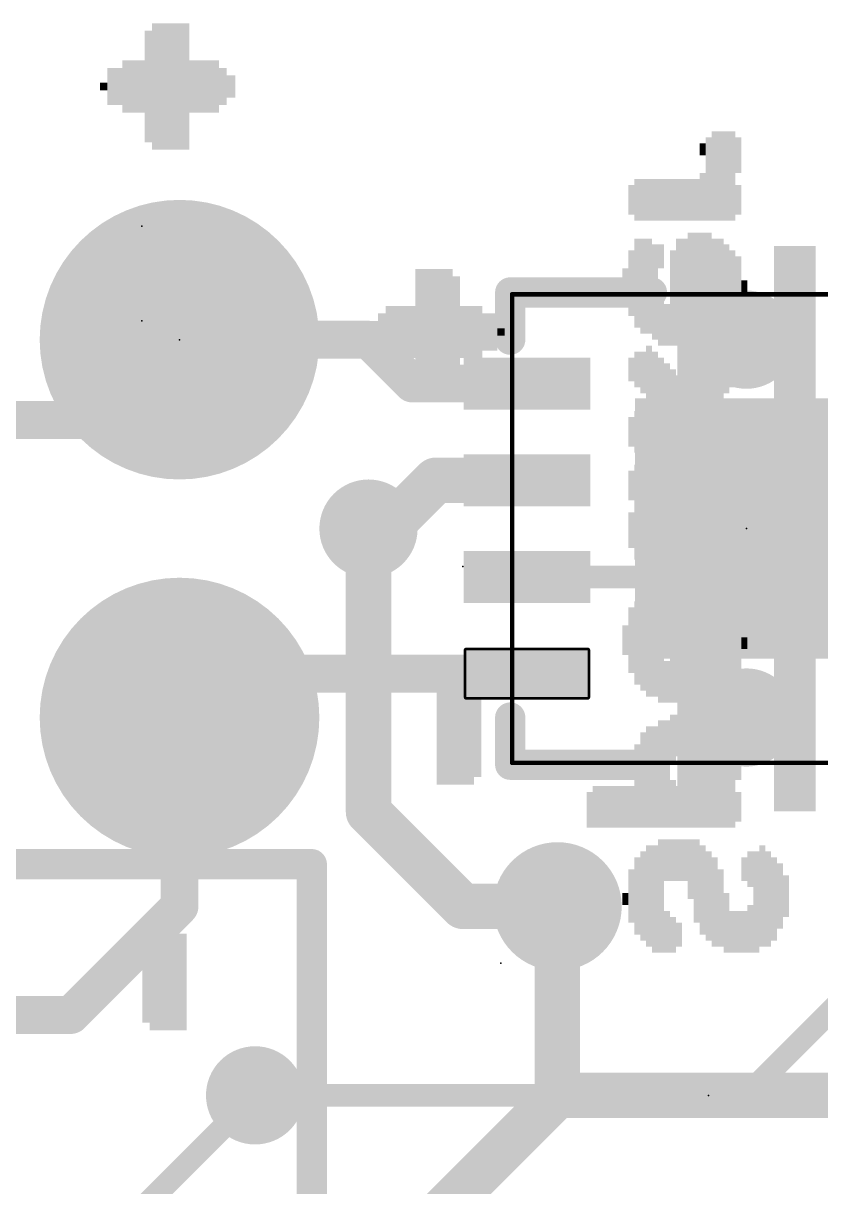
# Model space of a CAD drawing. Extents: x -41 to 66, y -18 to 51.
# Drawn here: x 14.19 to 19.55, y 27.33 to 35.15 of the extents above; entities that cross this region are included whole.
import ezdxf

# ---------------------------------------------------------------- set-up
doc = ezdxf.new("R2010")
doc.units = 0
for name, color, linetype in [('1', 12, 'CONTINUOUS'), ('16', 132, 'CONTINUOUS'), ('17', 110, 'CONTINUOUS'), ('18', 110, 'CONTINUOUS'), ('21', 41, 'CONTINUOUS'), ('22', 40, 'CONTINUOUS'), ('23', 53, 'CONTINUOUS'), ('24', 53, 'CONTINUOUS'), ('51', 53, 'CONTINUOUS')]:
    doc.layers.add(name, color=color, linetype=linetype)

# ---------------------------------------------------------------- blocks, each defined once
blk = doc.blocks.new('ROUNDP')
at = {"const_width": 0.5}
blk.add_lwpolyline([(0, -0.25, 1), (0, 0.25, 1), (0, -0.25)], format="xyb", dxfattribs=at)
blk = doc.blocks.new('RECT')
blk.add_solid([(-0.5, -0.5), (0.5, -0.5), (-0.5, 0.5), (0.5, 0.5)])
blk = doc.blocks.new('RECT136000X56000R10')
at = {"const_width": 0.0175}
blk.add_lwpolyline([(0.4163, -0.1575), (0.4163, 0.1575, 0.4142), (0.4075, 0.1663), (-0.4075, 0.1663, 0.4142), (-0.4163, 0.1575), (-0.4163, -0.1575, 0.4142), (-0.4075, -0.1663), (0.4075, -0.1663, 0.4142)], format="xyb", close=True, dxfattribs=at)
blk.add_solid([(-0.4119, -0.1619), (0.4119, -0.1619), (-0.4119, 0.1619), (0.4119, 0.1619)])
blk = doc.blocks.new('ROUNDV')
at = {"const_width": 0.5}
blk.add_lwpolyline([(0, -0.25, 1), (0, 0.25, 1), (0, -0.25)], format="xyb", dxfattribs=at)

msp = doc.modelspace()

# ---------------------------------------------------------------- linework, layer by layer
at = {"layer": '1'}
for points, const_width in [([(18.725, 33.1375), (18.8425, 33.02)], 0.254), ([(19.375, 33.1375), (19.2575, 33.02)], 0.254), ([(14.7, 32.48), (15.24, 33.02)], 0.254), ([(16.51, 33.02), (15.24, 33.02)], 0.254), ([(16.805, 32.725), (16.51, 33.02)], 0.254), ([(18.8425, 33.02), (19.05, 33.02)], 0.254), ([(19.2575, 33.02), (19.05, 33.02)], 0.254), ([(17.575, 32.725), (16.805, 32.725)], 0.254), ([(12.362, 32.48), (14.7, 32.48)], 0.254), ([(16.51, 31.623), (16.962, 32.075)], 0.3048), ([(17.575, 32.075), (16.962, 32.075)], 0.3048), ([(16.51, 31.75), (16.51, 31.623)], 0.3048), ([(18.725, 31.425), (19.05, 31.75)], 0.1524), ([(17.575, 31.425), (18.725, 31.425)], 0.1524), ([(15.535, 30.775), (15.24, 30.48)], 0.254), ([(17.575, 30.775), (15.535, 30.775)], 0.254), ([(15.24, 29.21), (15.24, 30.48)], 0.254), ([(18.725, 30.3625), (18.8425, 30.48)], 0.254), ([(18.8425, 30.48), (19.05, 30.48)], 0.254), ([(19.2575, 30.48), (19.05, 30.48)], 0.254), ([(19.375, 30.3625), (19.2575, 30.48)], 0.254), ([(14.51, 28.48), (15.24, 29.21)], 0.254), ([(17.78, 27.94), (17.78, 29.21)], 0.3048), ([(12.362, 28.48), (14.51, 28.48)], 0.254), ([(16.51, 26.67), (17.78, 27.94)], 0.3048), ([(17.78, 27.94), (21.082, 27.94)], 0.3048), ([(14.986, 27.178), (15.748, 27.94)], 0.1524)]:
    msp.add_lwpolyline(points, dxfattribs=dict(at, const_width=const_width))
for points, const_width in [([(18.7699, 33.1824, 1), (18.6801, 33.0926)], 0.127), ([(19.4199, 33.0926, 1), (19.3301, 33.1824)], 0.127), ([(15.24, 33.0835, 1), (15.24, 32.9565)], 0.127), ([(15.2849, 32.9751, 1), (15.1951, 33.0649)], 0.127), ([(16.5549, 33.0649, 1), (16.4651, 32.9751)], 0.127), ([(16.51, 32.9565, 1), (16.51, 33.0835)], 0.127), ([(18.8425, 33.0835, 1), (18.8425, 32.9565)], 0.127), ([(18.7976, 32.9751, 1), (18.8874, 33.0649)], 0.127), ([(19.05, 33.0835, 1), (19.05, 32.9565)], 0.127), ([(19.05, 32.9565, 1), (19.05, 33.0835)], 0.127), ([(19.2126, 33.0649, 1), (19.3024, 32.9751)], 0.127), ([(19.2575, 32.9565, 1), (19.2575, 33.0835)], 0.127), ([(16.805, 32.7885, 1), (16.805, 32.6615)], 0.127), ([(17.575, 32.6615, 1), (17.575, 32.7885)], 0.127), ([(16.7601, 32.6801, 1), (16.8499, 32.7699)], 0.127), ([(14.6551, 32.5249, 1), (14.7449, 32.4351)], 0.127), ([(14.7, 32.4165, 1), (14.7, 32.5435)], 0.127), ([(16.962, 32.1512, 1), (16.962, 31.9988)], 0.1524), ([(17.0159, 32.0211, 1), (16.9081, 32.1289)], 0.1524), ([(17.575, 31.9988, 1), (17.575, 32.1512)], 0.1524), ([(16.5862, 31.75, 1), (16.4338, 31.75)], 0.1524), ([(19.0769, 31.7231, 1), (19.0231, 31.7769)], 0.0762), ([(16.4561, 31.6769, 1), (16.5639, 31.5691)], 0.1524), ([(16.4338, 31.623, 1), (16.5862, 31.623)], 0.1524), ([(17.575, 31.4631, 1), (17.575, 31.3869)], 0.0762), ([(18.6981, 31.4519, 1), (18.7519, 31.3981)], 0.0762), ([(18.725, 31.3869, 1), (18.725, 31.4631)], 0.0762), ([(15.535, 30.8385, 1), (15.535, 30.7115)], 0.127), ([(15.5799, 30.7301, 1), (15.4901, 30.8199)], 0.127), ([(17.575, 30.7115, 1), (17.575, 30.8385)], 0.127), ([(15.3035, 30.48, 1), (15.1765, 30.48)], 0.127), ([(15.1951, 30.5249, 1), (15.2849, 30.4351)], 0.127), ([(18.8425, 30.5435, 1), (18.8425, 30.4165)], 0.127), ([(18.8874, 30.4351, 1), (18.7976, 30.5249)], 0.127), ([(19.05, 30.5435, 1), (19.05, 30.4165)], 0.127), ([(19.05, 30.4165, 1), (19.05, 30.5435)], 0.127), ([(19.3024, 30.5249, 1), (19.2126, 30.4351)], 0.127), ([(19.2575, 30.4165, 1), (19.2575, 30.5435)], 0.127), ([(18.6801, 30.4074, 1), (18.7699, 30.3176)], 0.127), ([(19.3301, 30.3176, 1), (19.4199, 30.4074)], 0.127), ([(15.2849, 29.1651, 1), (15.1951, 29.2549)], 0.127), ([(17.8562, 29.21, 1), (17.7038, 29.21)], 0.1524), ([(15.1765, 29.21, 1), (15.3035, 29.21)], 0.127), ([(14.4651, 28.5249, 1), (14.5549, 28.4351)], 0.127), ([(14.51, 28.4165, 1), (14.51, 28.5435)], 0.127), ([(17.78, 28.0162, 1), (17.78, 27.8638)], 0.1524), ([(17.8339, 27.8861, 1), (17.7261, 27.9939)], 0.1524), ([(15.7749, 27.9131, 1), (15.7211, 27.9669)], 0.0762), ([(17.7038, 27.94, 1), (17.8562, 27.94)], 0.1524)]:
    msp.add_lwpolyline(points, format="xyb", dxfattribs=dict(at, const_width=const_width))
at = {"layer": '16'}
for points, const_width in [([(16.51, 29.845), (16.51, 31.75)], 0.3048), ([(17.145, 29.21), (16.51, 29.845)], 0.3048), ([(17.78, 29.21), (17.145, 29.21)], 0.3048), ([(19.05, 27.94), (20.32, 29.21)], 0.1524), ([(15.748, 27.94), (19.05, 27.94)], 0.1524)]:
    msp.add_lwpolyline(points, dxfattribs=dict(at, const_width=const_width))
for points, const_width in [([(16.5862, 31.75, 1), (16.4338, 31.75)], 0.1524), ([(16.5639, 29.8989, 1), (16.4561, 29.7911)], 0.1524), ([(16.4338, 29.845, 1), (16.5862, 29.845)], 0.1524), ([(17.145, 29.2862, 1), (17.145, 29.1338)], 0.1524), ([(17.0911, 29.1561, 1), (17.1989, 29.2639)], 0.1524), ([(17.78, 29.1338, 1), (17.78, 29.2862)], 0.1524), ([(15.748, 27.9781, 1), (15.748, 27.9019)], 0.0762), ([(19.0231, 27.9669, 1), (19.0769, 27.9131)], 0.0762), ([(19.05, 27.9019, 1), (19.05, 27.9781)], 0.0762)]:
    msp.add_lwpolyline(points, format="xyb", dxfattribs=dict(at, const_width=const_width))
at = {"layer": '21', "const_width": 0.2032}
for points in [[(17.4625, 33.02), (17.4625, 33.3375)], [(17.4625, 33.3375), (18.415, 33.3375)], [(17.4625, 30.48), (17.4625, 30.1625)], [(17.4625, 30.1625), (18.415, 30.1625)]]:
    msp.add_lwpolyline(points, dxfattribs=at)
at = {"layer": '21', "const_width": 0.1016}
for points in [[(17.5133, 33.3375, 1), (17.4117, 33.3375)], [(17.4625, 33.3883, 1), (17.4625, 33.2867)], [(18.415, 33.2867, 1), (18.415, 33.3883)], [(17.4117, 33.02, 1), (17.5133, 33.02)], [(17.5133, 30.48, 1), (17.4117, 30.48)], [(17.4625, 30.2133, 1), (17.4625, 30.1117)], [(17.4117, 30.1625, 1), (17.5133, 30.1625)], [(18.415, 30.1117, 1), (18.415, 30.2133)]]:
    msp.add_lwpolyline(points, format="xyb", dxfattribs=at)
at = {"layer": '22', "const_width": 0.2032}
for points in [[(16.129, 29.494), (2.929, 29.494)], [(16.129, 29.494), (16.129, 24.594)]]:
    msp.add_lwpolyline(points, dxfattribs=at)
at = {"layer": '22', "const_width": 0.1016}
for points in [[(16.1798, 29.494, 1), (16.0782, 29.494)], [(16.129, 29.4432, 1), (16.129, 29.5448)]]:
    msp.add_lwpolyline(points, format="xyb", dxfattribs=at)
at = {"layer": '23'}
for p in [(14.986, 33.147), (15.24, 33.02), (19.05, 31.75)]:
    msp.add_point(p, dxfattribs=at)
at = {"layer": '24'}
for p in [(14.986, 33.782), (17.145, 31.496), (17.399, 28.829), (18.796, 27.94)]:
    msp.add_point(p, dxfattribs=at)
at = {"layer": '51', "const_width": 0.03}
for points in [[(17.475, 30.175), (17.475, 33.325)], [(17.475, 33.325), (20.625, 33.325)], [(20.615, 30.175), (17.475, 30.175)]]:
    msp.add_lwpolyline(points, dxfattribs=at)
at = {"layer": '51', "const_width": 0.015}
for points in [[(17.4825, 33.325, 1), (17.4675, 33.325)], [(17.475, 33.3325, 1), (17.475, 33.3175)], [(17.475, 30.1825, 1), (17.475, 30.1675)], [(17.4675, 30.175, 1), (17.4825, 30.175)]]:
    msp.add_lwpolyline(points, format="xyb", dxfattribs=at)

# ---------------------------------------------------------------- block references
at = {"layer": '1'}
for p, xscale, yscale, rotation in [((18.725, 33.1375), 1.025, 0.28, 270), ((19.375, 33.1375), 1.025, 0.28, 270), ((17.575, 32.725), 0.85, 0.35, 180), ((19.05, 31.75), 1.5, 1.75, 180), ((17.575, 32.075), 0.85, 0.35, 180), ((17.575, 31.425), 0.85, 0.35, 180), ((18.725, 30.3625), 1.025, 0.28, 270), ((19.375, 30.3625), 1.025, 0.28, 270)]:
    msp.add_blockref('RECT', p, dxfattribs=dict(at, xscale=xscale, yscale=yscale, rotation=rotation))
msp.add_blockref('RECT136000X56000R10', (17.575, 30.775), dxfattribs=at)
at = {"layer": '17'}
for p, xscale, yscale in [((15.24, 33.02), 1.8796, 1.8796), ((15.24, 33.02), 1.8796, 1.8796), ((15.24, 33.02), 1.524, 1.524), ((15.24, 33.02), 1.524, 1.524), ((15.24, 30.48), 1.8796, 1.8796), ((15.24, 30.48), 1.8796, 1.8796), ((15.24, 30.48), 1.524, 1.524), ((15.24, 30.48), 1.524, 1.524)]:
    msp.add_blockref('ROUNDP', p, dxfattribs=dict(at, xscale=xscale, yscale=yscale))
at = {"layer": '17', "xscale": 0.8636, "yscale": 0.8636, "rotation": 270}
msp.add_blockref('ROUNDP', (17.78, 29.21), dxfattribs=at)
msp.add_blockref('ROUNDP', (17.78, 29.21), dxfattribs=at)
msp.add_blockref('ROUNDP', (17.78, 29.21), dxfattribs=at)
msp.add_blockref('ROUNDP', (17.78, 29.21), dxfattribs=at)
at = {"layer": '18', "xscale": 0.6604, "yscale": 0.6604}
for p in [(19.05, 33.02), (19.05, 33.02), (16.51, 31.75), (16.51, 31.75), (19.05, 31.75), (19.05, 31.75), (19.05, 30.48), (19.05, 30.48), (15.748, 27.94), (15.748, 27.94)]:
    msp.add_blockref('ROUNDV', p, dxfattribs=at)
at = {"layer": '21', "rotation": 90}
for p, xscale, yscale in [((15.086, 34.722), 0.85, 0.06), ((15.141, 34.722), 0.85, 0.05), ((15.191, 34.722), 0.85, 0.05), ((15.231, 34.722), 0.85, 0.05), ((15.281, 34.722), 0.85, 0.05), ((15.031, 34.722), 0.75, 0.05), ((14.881, 34.722), 0.35, 0.05), ((14.931, 34.722), 0.35, 0.05), ((14.981, 34.722), 0.35, 0.05), ((15.336, 34.722), 0.35, 0.06), ((15.391, 34.722), 0.35, 0.05), ((15.441, 34.722), 0.35, 0.05), ((15.481, 34.722), 0.35, 0.05), ((14.781, 34.722), 0.25, 0.05), ((14.831, 34.722), 0.25, 0.05), ((15.531, 34.722), 0.25, 0.05), ((14.731, 34.722), 0.05, 0.05), ((15.586, 34.722), 0.15, 0.06), ((15.014, 28.728), 0.6, 0.05), ((15.064, 28.703), 0.65, 0.05), ((15.104, 28.728), 0.7, 0.05), ((15.154, 28.728), 0.7, 0.05), ((15.209, 28.728), 0.7, 0.06), ((15.264, 28.703), 0.65, 0.05)]:
    msp.add_blockref('RECT', p, dxfattribs=dict(at, xscale=xscale, yscale=yscale))
at = {"layer": '22', "rotation": 90}
for p, xscale, yscale in [((18.836, 34.12), 0.6, 0.04), ((18.876, 34.12), 0.6, 0.04), ((18.916, 34.12), 0.6, 0.04), ((18.956, 34.12), 0.6, 0.04), ((18.756, 34.3), 0.08, 0.04), ((18.796, 34.1), 0.56, 0.04), ((18.996, 34.26), 0.24, 0.04), ((18.756, 33.98), 0.32, 0.04), ((18.276, 33.96), 0.2, 0.04), ((18.316, 33.96), 0.28, 0.04), ((18.356, 33.96), 0.28, 0.04), ((18.396, 33.96), 0.28, 0.04), ((18.436, 33.96), 0.28, 0.04), ((18.476, 33.96), 0.28, 0.04), ((18.516, 33.96), 0.28, 0.04), ((18.556, 33.96), 0.28, 0.04), ((18.596, 33.96), 0.28, 0.04), ((18.636, 33.96), 0.28, 0.04), ((18.676, 33.96), 0.28, 0.04), ((18.716, 33.96), 0.28, 0.04), ((18.996, 33.96), 0.2, 0.04), ((18.676, 33.36), 0.76, 0.04), ((18.716, 33.6), 0.28, 0.04), ((18.756, 33.6), 0.28, 0.04), ((18.796, 33.36), 0.76, 0.04), ((18.316, 33.4), 0.6, 0.04), ((18.356, 33.38), 0.64, 0.04), ((18.396, 33.38), 0.64, 0.04), ((18.436, 33.34), 0.64, 0.04), ((18.476, 33.58), 0.16, 0.04), ((18.596, 33.34), 0.72, 0.04), ((18.636, 33.34), 0.72, 0.04), ((18.836, 33.36), 0.68, 0.04), ((18.876, 33.38), 0.64, 0.04), ((18.916, 33.36), 0.6, 0.04), ((18.276, 33.4), 0.44, 0.04), ((18.556, 33.3), 0.64, 0.04), ((18.956, 33.38), 0.48, 0.04), ((18.996, 33.38), 0.4, 0.04), ((16.85, 33.071), 0.85, 0.05), ((16.9, 33.071), 0.85, 0.05), ((16.94, 33.071), 0.85, 0.05), ((16.99, 33.071), 0.85, 0.05), ((17.045, 33.071), 0.85, 0.06), ((18.236, 33.4), 0.2, 0.04), ((17.1, 33.071), 0.75, 0.05), ((19.036, 33.38), 0.08, 0.04), ((18.476, 33.16), 0.36, 0.04), ((16.65, 33.071), 0.35, 0.05), ((16.69, 33.071), 0.35, 0.05), ((16.74, 33.071), 0.35, 0.05), ((16.795, 33.071), 0.35, 0.06), ((17.15, 33.071), 0.35, 0.05), ((17.2, 33.071), 0.35, 0.05), ((17.25, 33.071), 0.35, 0.05), ((18.516, 33.12), 0.28, 0.04), ((18.716, 33.12), 0.28, 0.04), ((18.756, 33.14), 0.32, 0.04), ((16.6, 33.071), 0.25, 0.05), ((17.3, 33.071), 0.25, 0.05), ((17.35, 33.071), 0.25, 0.05), ((16.545, 33.071), 0.15, 0.06), ((17.4, 33.071), 0.05, 0.05), ((18.316, 32.82), 0.24, 0.04), ((18.356, 32.8), 0.28, 0.04), ((18.396, 32.8), 0.36, 0.04), ((18.436, 32.76), 0.36, 0.04), ((18.836, 32.76), 0.36, 0.04), ((18.276, 32.82), 0.16, 0.04), ((18.476, 32.58), 0.64, 0.04), ((18.516, 32.56), 0.6, 0.04), ((18.756, 32.56), 0.6, 0.04), ((18.796, 32.58), 0.64, 0.04), ((18.876, 32.76), 0.28, 0.04), ((18.916, 32.78), 0.24, 0.04), ((18.956, 32.78), 0.16, 0.04), ((18.556, 32.54), 0.56, 0.04), ((18.596, 32.52), 0.52, 0.04), ((18.676, 32.52), 0.52, 0.04), ((18.716, 32.54), 0.56, 0.04), ((18.636, 32.5), 0.48, 0.04), ((18.316, 32.4), 0.28, 0.04), ((18.356, 32.4), 0.28, 0.04), ((18.396, 32.4), 0.28, 0.04), ((18.436, 32.4), 0.28, 0.04), ((18.836, 32.4), 0.28, 0.04), ((18.876, 32.4), 0.28, 0.04), ((18.916, 32.4), 0.28, 0.04), ((18.956, 32.4), 0.28, 0.04), ((18.996, 32.4), 0.28, 0.04), ((19.036, 32.4), 0.28, 0.04), ((19.076, 32.4), 0.28, 0.04), ((19.116, 32.4), 0.28, 0.04), ((19.156, 32.4), 0.28, 0.04), ((19.196, 32.4), 0.28, 0.04), ((19.236, 32.4), 0.28, 0.04), ((19.276, 32.4), 0.28, 0.04), ((19.316, 32.4), 0.28, 0.04), ((18.276, 32.4), 0.2, 0.04), ((19.356, 32.4), 0.2, 0.04), ((18.316, 31.86), 0.64, 0.04), ((18.356, 31.84), 0.68, 0.04), ((18.396, 31.82), 0.72, 0.04), ((18.436, 31.82), 0.72, 0.04), ((18.476, 31.8), 0.76, 0.04), ((18.516, 31.8), 0.76, 0.04), ((18.556, 32.02), 0.32, 0.04), ((18.596, 32.04), 0.28, 0.04), ((18.636, 32.04), 0.28, 0.04), ((18.676, 32.04), 0.28, 0.04), ((18.716, 32.02), 0.32, 0.04), ((18.756, 31.8), 0.76, 0.04), ((18.796, 31.8), 0.76, 0.04), ((18.836, 31.82), 0.72, 0.04), ((18.876, 31.82), 0.72, 0.04), ((18.916, 31.84), 0.68, 0.04), ((18.956, 31.86), 0.64, 0.04), ((18.276, 32.04), 0.2, 0.04), ((18.996, 32.04), 0.2, 0.04), ((18.276, 31.74), 0.24, 0.04), ((18.996, 31.72), 0.2, 0.04), ((18.556, 31.54), 0.32, 0.04), ((18.716, 31.54), 0.32, 0.04), ((18.596, 31.52), 0.28, 0.04), ((18.636, 31.52), 0.28, 0.04), ((18.676, 31.52), 0.28, 0.04), ((18.356, 30.98), 0.64, 0.04), ((18.396, 30.96), 0.68, 0.04), ((18.596, 30.94), 0.72, 0.04), ((18.636, 30.92), 0.76, 0.04), ((18.676, 30.96), 0.76, 0.04), ((18.716, 31.2), 0.28, 0.04), ((18.756, 31.2), 0.28, 0.04), ((18.796, 30.96), 0.76, 0.04), ((18.836, 30.96), 0.68, 0.04), ((18.876, 30.96), 0.68, 0.04), ((18.276, 31), 0.44, 0.04), ((18.316, 30.98), 0.56, 0.04), ((18.436, 30.94), 0.64, 0.04), ((18.476, 31.18), 0.16, 0.04), ((18.556, 30.9), 0.64, 0.04), ((18.916, 30.96), 0.6, 0.04), ((18.956, 30.96), 0.52, 0.04), ((18.996, 30.98), 0.4, 0.04), ((18.236, 31), 0.2, 0.04), ((19.036, 30.98), 0.08, 0.04), ((18.476, 30.76), 0.36, 0.04), ((18.756, 30.74), 0.32, 0.04), ((18.516, 30.72), 0.28, 0.04), ((18.716, 30.72), 0.28, 0.04), ((16.994, 30.354), 0.65, 0.05), ((17.049, 30.379), 0.7, 0.06), ((17.104, 30.379), 0.7, 0.05), ((17.154, 30.379), 0.7, 0.05), ((17.194, 30.354), 0.65, 0.05), ((17.244, 30.379), 0.6, 0.05), ((18.476, 30.1), 0.72, 0.04), ((18.516, 30.1), 0.72, 0.04), ((18.556, 30.34), 0.32, 0.04), ((18.596, 30.36), 0.28, 0.04), ((18.636, 30.36), 0.28, 0.04), ((18.676, 30.36), 0.28, 0.04), ((18.716, 30.36), 0.28, 0.04), ((18.756, 30.34), 0.32, 0.04), ((18.796, 30.1), 0.72, 0.04), ((18.836, 30.1), 0.72, 0.04), ((18.356, 30.06), 0.64, 0.04), ((18.396, 30.08), 0.68, 0.04), ((18.436, 30.08), 0.68, 0.04), ((18.876, 30.08), 0.68, 0.04), ((18.916, 30.06), 0.64, 0.04), ((18.316, 30.02), 0.56, 0.04), ((18.956, 30.04), 0.6, 0.04), ((18.276, 30.16), 0.12, 0.04), ((18.996, 30.16), 0.2, 0.04), ((18.556, 29.9), 0.32, 0.04), ((18.756, 29.92), 0.36, 0.04), ((17.996, 29.86), 0.24, 0.04), ((18.036, 29.88), 0.28, 0.04), ((18.076, 29.88), 0.28, 0.04), ((18.116, 29.88), 0.28, 0.04), ((18.156, 29.88), 0.28, 0.04), ((18.196, 29.88), 0.28, 0.04), ((18.236, 29.88), 0.28, 0.04), ((18.276, 29.88), 0.28, 0.04), ((18.596, 29.88), 0.28, 0.04), ((18.636, 29.88), 0.28, 0.04), ((18.676, 29.88), 0.28, 0.04), ((18.716, 29.88), 0.28, 0.04), ((18.996, 29.88), 0.2, 0.04), ((18.476, 29.28), 0.76, 0.04), ((18.516, 29.52), 0.28, 0.04), ((18.556, 29.52), 0.28, 0.04), ((18.596, 29.52), 0.28, 0.04), ((18.636, 29.52), 0.28, 0.04), ((18.676, 29.46), 0.4, 0.04), ((18.716, 29.38), 0.56, 0.04), ((18.356, 29.28), 0.6, 0.04), ((18.396, 29.28), 0.68, 0.04), ((18.436, 29.26), 0.72, 0.04), ((18.756, 29.32), 0.6, 0.04), ((18.796, 29.28), 0.6, 0.04), ((19.076, 29.46), 0.24, 0.04), ((19.116, 29.24), 0.68, 0.04), ((19.156, 29.28), 0.68, 0.04), ((19.196, 29.26), 0.64, 0.04), ((18.316, 29.28), 0.52, 0.04), ((18.836, 29.24), 0.6, 0.04), ((19.036, 29.46), 0.16, 0.04), ((19.236, 29.26), 0.56, 0.04), ((19.276, 29.28), 0.44, 0.04), ((18.276, 29.28), 0.36, 0.04), ((18.876, 29.2), 0.52, 0.04), ((19.316, 29.28), 0.28, 0.04), ((18.236, 29.26), 0.08, 0.04), ((18.916, 29.1), 0.4, 0.04), ((18.516, 29.04), 0.28, 0.04), ((18.956, 29.04), 0.28, 0.04), ((18.996, 29.04), 0.28, 0.04), ((19.036, 29.04), 0.28, 0.04), ((19.076, 29.06), 0.32, 0.04), ((18.556, 29.02), 0.24, 0.04), ((18.596, 29.02), 0.16, 0.04)]:
    msp.add_blockref('RECT', p, dxfattribs=dict(at, xscale=xscale, yscale=yscale))
at = {"layer": '51', "xscale": 0.508, "yscale": 0.508, "rotation": 270}
for p in [(15.24, 33.02), (15.24, 30.48)]:
    msp.add_blockref('RECT', p, dxfattribs=at)

doc.saveas('drawing.dxf')
